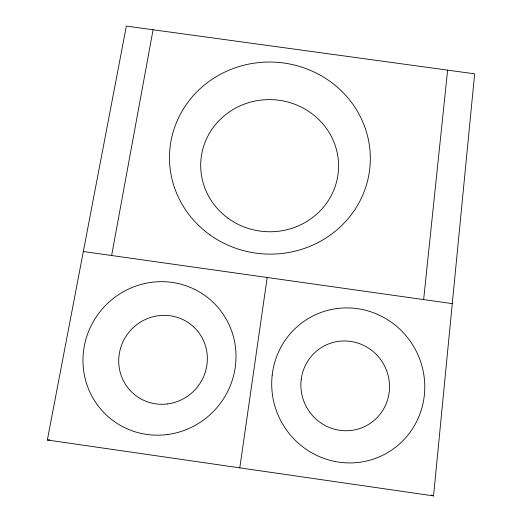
<?xml version="1.0" encoding="UTF-8"?>
<svg xmlns="http://www.w3.org/2000/svg" width="522" height="522" viewBox="0 0 522 522"><rect width="100%" height="100%" fill="white"/><g stroke="black" fill="none" stroke-linecap="round" stroke-linejoin="round"><path stroke-width="0.78" d="M433.56 495.9L474.648 73.837L126.363 26.1L47.352 440L433.56 495.9L431.374 495M423.636 299.582L447.622 70.137M239.787 467.856L267.192 277.489M111.63 255.512L153.083 29.761M47.352 440L49.773 439.824M83.331 251.519L452.274 303.628M209.975 234.9A100.439 96.035 2.7 0 0 369.661 169.591A100.439 96.035 2.7 0 0 230.085 69.746A100.439 96.035 2.7 0 0 209.975 234.9M228.068 218.235A68.95 66.066 2.7 0 0 338.06 174.094A68.95 66.066 2.7 0 0 242.795 104.726A68.95 66.066 2.7 0 0 228.068 218.235M167.797 434.487A77.634 75.631 -48.2 0 0 221.217 311.471A77.634 75.631 -48.2 0 0 89.451 329.33A77.634 75.631 -48.2 0 0 167.797 434.487M167.621 403.917A44.957 43.828 -48.9 0 0 198.915 332.808A44.957 43.828 -48.9 0 0 122.559 342.713A44.957 43.828 -48.9 0 0 167.621 403.917M272.19 375.188A77.915 76.134 61.6 0 0 378.789 457.076A77.915 76.134 61.6 0 0 393.745 323.999A77.915 76.134 61.6 0 0 272.19 375.188M301.181 379.781A45.114 44.109 62.3 0 0 362.718 427.427A45.114 44.109 62.3 0 0 371.703 350.379A45.114 44.109 62.3 0 0 301.181 379.781"/></g></svg>
